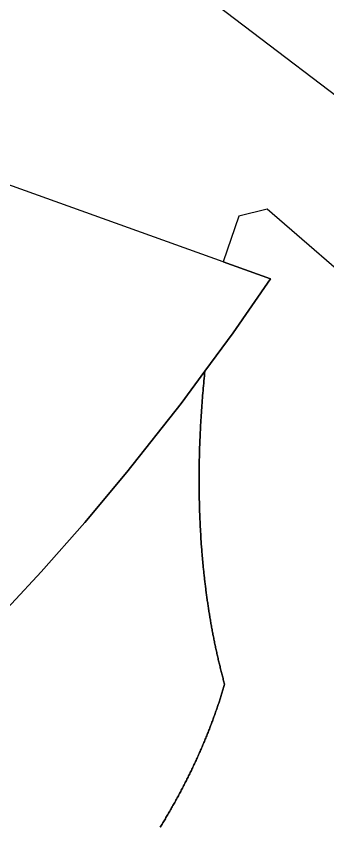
# Model space of a CAD drawing. Header units: millimetres. Extents: x 539514 to 908003, y -69769 to 203909.
# Drawn here: x 800560 to 813364, y -11242 to 22073 of the extents above; entities that cross this region are included whole.
import ezdxf

# ---------------------------------------------------------------- set-up
doc = ezdxf.new("R2010")
doc.units = ezdxf.units.MM
doc.layers.add('CLOSED_AREAS', color=7, linetype='Continuous')

msp = doc.modelspace()

# ---------------------------------------------------------------- linework, layer by layer
at = {"layer": 'CLOSED_AREAS'}
for points in [[(801836.342, 27844.644), (822531.737, 12104.485), (840603.771, 30468.004)], [(799128.134, -3392.673), (801588.095, -764.407), (803373.939, 1260.593), (805107.831, 3330.246), (807336.92, 6156.968), (808314.399, 7486.675), (809469.108, 9057.476), (811003.173, 11279.296), (809061.394, 11976.948), (790671.074, 18584.313)], [(815244.626, 10355.579), (810872.36, 14144.876), (809706.422, 13853.392), (809061.394, 11976.948), (811003.173, 11279.296), (809469.108, 9057.476), (808314.399, 7486.675), (808304.126, 7386.7), (808294.06, 7286.638), (808284.204, 7186.492), (808274.558, 7086.263), (808265.123, 6985.953), (808255.901, 6885.564), (808246.894, 6785.098), (808238.101, 6684.556), (808229.525, 6583.941), (808221.167, 6483.253), (808213.029, 6382.496), (808205.11, 6281.671), (808197.413, 6180.779), (808189.94, 6079.823), (808182.69, 5978.804), (808175.667, 5877.725), (808168.87, 5776.587), (808162.301, 5675.391), (808155.961, 5574.141), (808149.852, 5472.837), (808143.975, 5371.481), (808138.332, 5270.076), (808132.922, 5168.623), (808127.749, 5067.124), (808122.812, 4965.581), (808118.114, 4863.996), (808113.656, 4762.37), (808109.438, 4660.705), (808105.463, 4559.004), (808101.731, 4457.268), (808098.243, 4355.498), (808095.002, 4253.698), (808092.008, 4151.867), (808089.262, 4050.01), (808086.767, 3948.126), (808084.522, 3846.219), (808082.53, 3744.29), (808080.791, 3642.34), (808079.308, 3540.372), (808078.08, 3438.388), (808077.11, 3336.388), (808076.399, 3234.376), (808075.948, 3132.353), (808075.758, 3030.321), (808075.831, 2928.281), (808076.167, 2826.236), (808076.769, 2724.188), (808077.637, 2622.137), (808078.773, 2520.087), (808080.178, 2418.038), (808081.853, 2315.994), (808083.8, 2213.955), (808086.02, 2111.923), (808088.513, 2009.9), (808091.282, 1907.889), (808094.328, 1805.89), (808097.651, 1703.907), (808101.254, 1601.94), (808105.137, 1499.991), (808109.302, 1398.063), (808113.75, 1296.157), (808118.483, 1194.274), (808123.5, 1092.418), (808128.805, 990.589), (808134.398, 888.79), (808140.281, 787.023), (808146.454, 685.288), (808152.919, 583.589), (808159.677, 481.926), (808166.73, 380.302), (808174.078, 278.719), (808177.864, 227.943), (808181.724, 177.178), (808185.659, 126.424), (808189.668, 75.681), (808193.753, 24.95), (808197.912, -25.769), (808202.147, -76.477), (808206.457, -127.172), (808210.842, -177.855), (808215.303, -228.525), (808219.841, -279.182), (808224.454, -329.826), (808229.143, -380.457), (808233.909, -431.074), (808238.751, -481.677), (808243.67, -532.266), (808248.666, -582.841), (808253.738, -633.401), (808258.888, -683.947), (808264.115, -734.478), (808269.42, -784.993), (808274.802, -835.493), (808280.262, -885.977), (808285.8, -936.446), (808291.416, -986.898), (808297.11, -1037.334), (808302.883, -1087.753), (808308.735, -1138.156), (808314.665, -1188.541), (808320.674, -1238.91), (808326.762, -1289.26), (808332.929, -1339.593), (808339.176, -1389.908), (808345.502, -1440.205), (808351.908, -1490.483), (808358.393, -1540.743), (808364.959, -1590.984), (808371.605, -1641.205), (808378.331, -1691.408), (808385.138, -1741.59), (808392.026, -1791.753), (808398.994, -1841.896), (808406.043, -1892.019), (808413.174, -1942.121), (808420.385, -1992.202), (808427.678, -2042.263), (808435.053, -2092.302), (808442.51, -2142.319), (808450.048, -2192.316), (808457.669, -2242.29), (808465.372, -2292.242), (808473.157, -2342.172), (808481.025, -2392.079), (808488.975, -2441.963), (808497.009, -2491.825), (808505.125, -2541.663), (808513.325, -2591.477), (808521.608, -2641.268), (808529.975, -2691.035), (808538.425, -2740.778), (808546.959, -2790.496), (808555.577, -2840.19), (808564.28, -2889.858), (808573.066, -2939.502), (808581.938, -2989.12), (808590.893, -3038.713), (808599.934, -3088.28), (808609.06, -3137.821), (808618.27, -3187.335), (808627.566, -3236.824), (808636.948, -3286.285), (808646.415, -3335.719), (808655.968, -3385.127), (808665.607, -3434.507), (808675.332, -3483.859), (808685.143, -3533.183), (808695.04, -3582.479), (808705.024, -3631.747), (808715.095, -3680.987), (808725.253, -3730.197), (808735.498, -3779.379), (808745.83, -3828.531), (808756.249, -3877.654), (808766.756, -3926.747), (808777.35, -3975.81), (808788.033, -4024.843), (808798.803, -4073.846), (808809.662, -4122.818), (808820.609, -4171.759), (808831.644, -4220.669), (808842.768, -4269.547), (808853.981, -4318.394), (808865.283, -4367.21), (808876.673, -4415.993), (808888.154, -4464.744), (808899.723, -4513.462), (808911.382, -4562.148), (808923.131, -4610.801), (808934.97, -4659.421), (808946.899, -4708.007), (808958.919, -4756.56), (808971.028, -4805.079), (808983.228, -4853.564), (808995.519, -4902.014), (809007.901, -4950.43), (809020.374, -4998.811), (809032.938, -5047.157), (809045.593, -5095.468), (809058.34, -5143.743), (809071.179, -5191.983), (809084.109, -5240.187), (809097.132, -5288.354), (809110.246, -5336.486), (809123.453, -5384.58), (809110.082, -5430.428), (809096.592, -5476.289), (809082.981, -5522.163), (809069.251, -5568.049), (809055.401, -5613.947), (809041.432, -5659.855), (809027.344, -5705.775), (809013.137, -5751.705), (808998.812, -5797.646), (808984.367, -5843.596), (808969.805, -5889.555), (808955.124, -5935.523), (808940.325, -5981.5), (808925.409, -6027.485), (808910.375, -6073.477), (808895.223, -6119.477), (808879.955, -6165.483), (808864.569, -6211.496), (808849.066, -6257.514), (808833.447, -6303.539), (808817.711, -6349.568), (808801.859, -6395.602), (808785.891, -6441.641), (808769.807, -6487.683), (808753.607, -6533.729), (808737.292, -6579.778), (808720.862, -6625.83), (808704.316, -6671.884), (808687.655, -6717.94), (808670.88, -6763.997), (808653.99, -6810.055), (808636.985, -6856.115), (808619.867, -6902.174), (808602.634, -6948.233), (808585.288, -6994.291), (808567.827, -7040.349), (808550.254, -7086.405), (808532.567, -7132.459), (808514.767, -7178.511), (808496.854, -7224.561), (808478.829, -7270.607), (808460.691, -7316.65), (808442.44, -7362.689), (808424.078, -7408.723), (808405.603, -7454.753), (808387.017, -7500.778), (808368.319, -7546.797), (808349.51, -7592.811), (808330.59, -7638.818), (808311.558, -7684.818), (808292.416, -7730.811), (808273.163, -7776.797), (808253.8, -7822.774), (808234.326, -7868.743), (808214.743, -7914.704), (808195.049, -7960.655), (808175.246, -8006.596), (808155.333, -8052.528), (808135.311, -8098.449), (808115.18, -8144.359), (808094.94, -8190.258), (808074.591, -8236.145), (808054.134, -8282.02), (808033.568, -8327.882), (808012.894, -8373.732), (807992.112, -8419.568), (807971.223, -8465.391), (807950.225, -8511.199), (807929.12, -8556.993), (807907.908, -8602.772), (807886.589, -8648.535), (807865.163, -8694.283), (807843.631, -8740.014), (807821.992, -8785.729), (807800.246, -8831.427), (807778.395, -8877.107), (807756.437, -8922.769), (807734.374, -8968.414), (807712.205, -9014.039), (807689.931, -9059.646), (807667.552, -9105.233), (807645.067, -9150.8), (807622.478, -9196.346), (807599.785, -9241.872), (807576.987, -9287.377), (807554.084, -9332.86), (807531.078, -9378.322), (807507.968, -9423.761), (807484.754, -9469.177), (807461.436, -9514.57), (807438.016, -9559.939), (807414.492, -9605.285), (807390.865, -9650.605), (807367.136, -9695.902), (807343.304, -9741.172), (807319.369, -9786.418), (807295.333, -9831.637), (807271.194, -9876.829), (807246.954, -9921.995), (807222.612, -9967.133), (807198.169, -10012.244), (807173.625, -10057.327), (807148.979, -10102.381), (807124.233, -10147.406), (807099.386, -10192.401), (807074.438, -10237.367), (807049.391, -10282.303), (807024.243, -10327.208), (806998.995, -10372.082), (806973.648, -10416.925), (806948.201, -10461.736), (806922.654, -10506.515), (806897.009, -10551.261), (806871.264, -10595.974), (806845.421, -10640.653), (806819.479, -10685.299), (806793.439, -10729.91), (806767.301, -10774.487), (806741.064, -10819.029), (806714.73, -10863.535), (806688.298, -10908.005), (806661.769, -10952.438), (806635.142, -10996.835), (806608.418, -11041.195), (806581.598, -11085.517), (806554.68, -11129.801), (806527.667, -11174.047), (806500.556, -11218.254), (806473.35, -11262.422)], [(806473.35, -11262.422), (806500.556, -11218.254), (806527.667, -11174.047), (806554.68, -11129.801), (806581.598, -11085.517), (806608.418, -11041.195), (806635.142, -10996.835), (806661.769, -10952.438), (806688.298, -10908.005), (806714.73, -10863.535), (806741.064, -10819.029), (806767.301, -10774.487), (806793.439, -10729.91), (806819.479, -10685.299), (806845.421, -10640.653), (806871.264, -10595.974), (806897.009, -10551.261), (806922.654, -10506.515), (806948.201, -10461.736), (806973.648, -10416.925), (806998.995, -10372.082), (807024.243, -10327.208), (807049.391, -10282.303), (807074.438, -10237.367), (807099.386, -10192.401), (807124.233, -10147.406), (807148.979, -10102.381), (807173.625, -10057.327), (807198.169, -10012.244), (807222.612, -9967.133), (807246.954, -9921.995), (807271.194, -9876.829), (807295.333, -9831.637), (807319.369, -9786.418), (807343.304, -9741.172), (807367.136, -9695.902), (807390.865, -9650.605), (807414.492, -9605.285), (807438.016, -9559.939), (807461.436, -9514.57), (807484.754, -9469.177), (807507.968, -9423.761), (807531.078, -9378.322), (807554.084, -9332.86), (807576.987, -9287.377), (807599.785, -9241.872), (807622.478, -9196.346), (807645.067, -9150.8), (807667.552, -9105.233), (807689.931, -9059.646), (807712.205, -9014.039), (807734.374, -8968.414), (807756.437, -8922.769), (807778.395, -8877.107), (807800.246, -8831.427), (807821.992, -8785.729), (807843.631, -8740.014), (807865.163, -8694.283), (807886.589, -8648.535), (807907.908, -8602.772), (807929.12, -8556.993), (807950.225, -8511.199), (807971.223, -8465.391), (807992.112, -8419.568), (808012.894, -8373.732), (808033.568, -8327.882), (808054.134, -8282.02), (808074.591, -8236.145), (808094.94, -8190.258), (808115.18, -8144.359), (808135.311, -8098.449), (808155.333, -8052.528), (808175.246, -8006.596), (808195.049, -7960.655), (808214.743, -7914.704), (808234.326, -7868.743), (808253.8, -7822.774), (808273.163, -7776.797), (808292.416, -7730.811), (808311.558, -7684.818), (808330.59, -7638.818), (808349.51, -7592.811), (808368.319, -7546.797), (808387.017, -7500.778), (808405.603, -7454.753), (808424.078, -7408.723), (808442.44, -7362.689), (808460.691, -7316.65), (808478.829, -7270.607), (808496.854, -7224.561), (808514.767, -7178.511), (808532.567, -7132.459), (808550.254, -7086.405), (808567.827, -7040.349), (808585.288, -6994.291), (808602.634, -6948.233), (808619.867, -6902.174), (808636.985, -6856.115), (808653.99, -6810.055), (808670.88, -6763.997), (808687.655, -6717.94), (808704.316, -6671.884), (808720.862, -6625.83), (808737.292, -6579.778), (808753.607, -6533.729), (808769.807, -6487.683), (808785.891, -6441.641), (808801.859, -6395.602), (808817.711, -6349.568), (808833.447, -6303.539), (808849.066, -6257.514), (808864.569, -6211.496), (808879.955, -6165.483), (808895.223, -6119.477), (808910.375, -6073.477), (808925.409, -6027.485), (808940.325, -5981.5), (808955.124, -5935.523), (808969.805, -5889.555), (808984.367, -5843.596), (808998.812, -5797.646), (809013.137, -5751.705), (809027.344, -5705.775), (809041.432, -5659.855), (809055.401, -5613.947), (809069.251, -5568.049), (809082.981, -5522.163), (809096.592, -5476.289), (809110.082, -5430.428), (809123.453, -5384.58), (809110.246, -5336.486), (809097.132, -5288.354), (809084.109, -5240.187), (809071.179, -5191.983), (809058.34, -5143.743), (809045.593, -5095.468), (809032.938, -5047.157), (809020.374, -4998.811), (809007.901, -4950.43), (808995.519, -4902.014), (808983.228, -4853.564), (808971.028, -4805.079), (808958.919, -4756.56), (808946.899, -4708.007), (808934.97, -4659.421), (808923.131, -4610.801), (808911.382, -4562.148), (808899.723, -4513.462), (808888.154, -4464.744), (808876.673, -4415.993), (808865.283, -4367.21), (808853.981, -4318.394), (808842.768, -4269.547), (808831.644, -4220.669), (808820.609, -4171.759), (808809.662, -4122.818), (808798.803, -4073.846), (808788.033, -4024.843), (808777.35, -3975.81), (808766.756, -3926.747), (808756.249, -3877.654), (808745.83, -3828.531), (808735.498, -3779.379), (808725.253, -3730.197), (808715.095, -3680.987), (808705.024, -3631.747), (808695.04, -3582.479), (808685.143, -3533.183), (808675.332, -3483.859), (808665.607, -3434.507), (808655.968, -3385.127), (808646.415, -3335.719), (808636.948, -3286.285), (808627.566, -3236.824), (808618.27, -3187.335), (808609.06, -3137.821), (808599.934, -3088.28), (808590.893, -3038.713), (808581.938, -2989.12), (808573.066, -2939.502), (808564.28, -2889.858), (808555.577, -2840.19), (808546.959, -2790.496), (808538.425, -2740.778), (808529.975, -2691.035), (808521.608, -2641.268), (808513.325, -2591.477), (808505.125, -2541.663), (808497.009, -2491.825), (808488.975, -2441.963), (808481.025, -2392.079), (808473.157, -2342.172), (808465.372, -2292.242), (808457.669, -2242.29), (808450.048, -2192.316), (808442.51, -2142.319), (808435.053, -2092.302), (808427.678, -2042.263), (808420.385, -1992.202), (808413.174, -1942.121), (808406.043, -1892.019), (808398.994, -1841.896), (808392.026, -1791.753), (808385.138, -1741.59), (808378.331, -1691.408), (808371.605, -1641.205), (808364.959, -1590.984), (808358.393, -1540.743), (808351.908, -1490.483), (808345.502, -1440.205), (808339.176, -1389.908), (808332.929, -1339.593), (808326.762, -1289.26), (808320.674, -1238.91), (808314.665, -1188.541), (808308.735, -1138.156), (808302.883, -1087.753), (808297.11, -1037.334), (808291.416, -986.898), (808285.8, -936.446), (808280.262, -885.977), (808274.802, -835.493), (808269.42, -784.993), (808264.115, -734.478), (808258.888, -683.947), (808253.738, -633.401), (808248.666, -582.841), (808243.67, -532.266), (808238.751, -481.677), (808233.909, -431.074), (808229.143, -380.457), (808224.454, -329.826), (808219.841, -279.182), (808215.303, -228.525), (808210.842, -177.855), (808206.457, -127.172), (808202.147, -76.477), (808197.912, -25.769), (808193.753, 24.95), (808189.668, 75.681), (808185.659, 126.424), (808181.724, 177.178), (808177.864, 227.943), (808174.078, 278.719), (808166.73, 380.302), (808159.677, 481.926), (808152.919, 583.589), (808146.454, 685.288), (808140.281, 787.023), (808134.398, 888.79), (808128.805, 990.589), (808123.5, 1092.418), (808118.483, 1194.274), (808113.75, 1296.157), (808109.302, 1398.063), (808105.137, 1499.991), (808101.254, 1601.94), (808097.651, 1703.907), (808094.328, 1805.89), (808091.282, 1907.889), (808088.513, 2009.9), (808086.02, 2111.923), (808083.8, 2213.955), (808081.853, 2315.994), (808080.178, 2418.038), (808078.773, 2520.087), (808077.637, 2622.137), (808076.769, 2724.188), (808076.167, 2826.236), (808075.831, 2928.281), (808075.758, 3030.321), (808075.948, 3132.353), (808076.399, 3234.376), (808077.11, 3336.388), (808078.08, 3438.388), (808079.308, 3540.372), (808080.791, 3642.34), (808082.53, 3744.29), (808084.522, 3846.219), (808086.767, 3948.126), (808089.262, 4050.01), (808092.008, 4151.867), (808095.002, 4253.698), (808098.243, 4355.498), (808101.731, 4457.268), (808105.463, 4559.004), (808109.438, 4660.705), (808113.656, 4762.37), (808118.114, 4863.996), (808122.812, 4965.581), (808127.749, 5067.124), (808132.922, 5168.623), (808138.332, 5270.076), (808143.975, 5371.481), (808149.852, 5472.837), (808155.961, 5574.141), (808162.301, 5675.391), (808168.87, 5776.587), (808175.667, 5877.725), (808182.69, 5978.804), (808189.94, 6079.823), (808197.413, 6180.779), (808205.11, 6281.671), (808213.029, 6382.496), (808221.167, 6483.253), (808229.525, 6583.941), (808238.101, 6684.556), (808246.894, 6785.098), (808255.901, 6885.564), (808265.123, 6985.953), (808274.558, 7086.263), (808284.204, 7186.492), (808294.06, 7286.638), (808304.126, 7386.7), (808314.399, 7486.675), (807336.92, 6156.968), (805107.831, 3330.246), (803373.939, 1260.593), (801588.095, -764.407), (799128.134, -3392.673)]]:
    msp.add_lwpolyline(points, dxfattribs=at)

doc.saveas('drawing.dxf')
